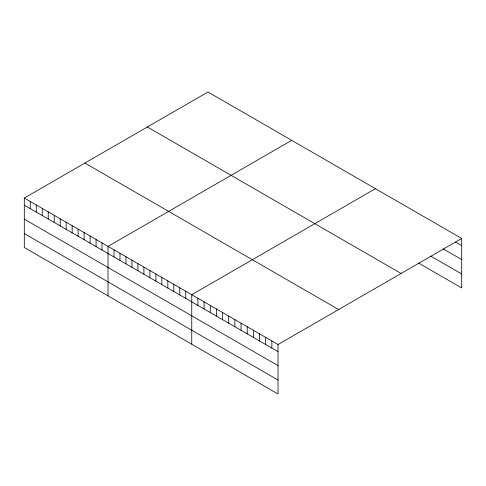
<?xml version="1.0" encoding="UTF-8"?>
<svg xmlns="http://www.w3.org/2000/svg" width="486" height="486" viewBox="0 0 486 486"><rect width="100%" height="100%" fill="white"/><g stroke="black" fill="none" stroke-linecap="round" stroke-linejoin="round"><path stroke-width="0.73" d="M24.3 198.045L278.022 344.525L278.022 394L24.3 247.52L24.3 198.045L207.978 92L461.7 238.48L461.7 287.955L418.568 263.054M291.709 140.339L108.026 246.384L108.026 295.859M375.435 188.677L191.757 294.723L191.757 344.197M278.022 344.525L461.7 238.48M455.54 242.052L461.7 245.612M443.214 248.911L461.7 259.585M430.894 256.195L461.7 273.983M147.367 126.992L401.084 273.478M84.916 163.047L338.633 309.533M24.3 205.177L278.022 351.657M24.3 219.15L278.022 365.63M24.3 233.547L278.022 380.028M271.856 340.972L271.856 348.104M265.696 337.412L265.696 344.544M259.536 333.858L259.536 340.984M253.376 330.298L253.376 337.43M247.21 326.738L247.21 333.87M241.05 323.184L241.05 330.316M234.89 319.624L234.89 326.756M228.724 316.07L228.724 323.196M222.564 312.51L222.564 319.642M216.404 308.95L216.404 316.082M210.244 305.396L210.244 312.528M204.077 301.836L204.077 308.968M197.917 298.283L197.917 305.408M185.774 291.272L185.774 298.398M179.796 287.815L179.796 294.947M173.812 284.365L173.812 291.497M167.834 280.914L167.834 288.04M161.85 277.457L161.85 284.589M155.872 274.007L155.872 281.139M149.895 270.55L149.895 277.682M143.911 267.1L143.911 274.232M137.933 263.649L137.933 270.781M131.949 260.192L131.949 267.324M125.971 256.742L125.971 263.874M119.987 253.291L119.987 260.417M114.01 249.834L114.01 256.966M102.048 242.927L102.048 250.059M96.064 239.477L96.064 246.609M90.086 236.026L90.086 243.158M84.108 232.569L84.108 239.701M78.124 229.119L78.124 236.251M72.147 225.668L72.147 232.794M66.163 222.211L66.163 229.343M60.185 218.761L60.185 225.893M54.201 215.31L54.201 222.436M48.223 211.853L48.223 218.986M42.239 208.403L42.239 215.535M36.262 204.946L36.262 212.078M30.278 201.496L30.278 208.628"/></g></svg>
